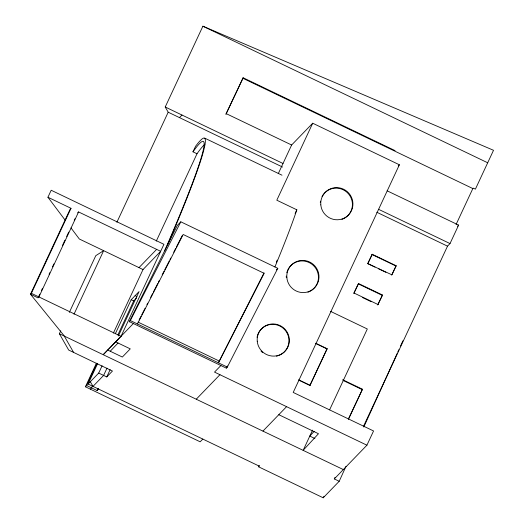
<?xml version="1.0" encoding="UTF-8"?>
<svg xmlns="http://www.w3.org/2000/svg" width="524" height="524" viewBox="0 0 524 524"><rect width="100%" height="100%" fill="white"/><g stroke="black" fill="none" stroke-linecap="round" stroke-linejoin="round"><path stroke-width="0.79" d="M264.017 272.893L218.429 362.818L264.168 273.325L183.171 234.483L137.439 323.976M345.951 466.406L339.211 481.274L334.299 478.916L334.974 477.43M363.807 427.021L397.166 353.451M397.84 351.964L398.849 349.731M400.533 346.017L402.891 340.816M65.1 220.087L47.933 197.247L51.195 190.251L163.927 244.315L121.031 336.316L103.398 354.512L133.358 323.55M73.596 352.41L64.02 335.629L30.484 294.246L31.375 293.322L71.015 208.316L47.933 197.247M38.39 297.128L39.765 294.174M41.488 290.479L42.523 288.259M49.073 274.216L49.76 272.735M52.518 266.821L53.9 263.867M62.513 245.383L64.93 240.208M66.653 236.514L68.723 232.08M74.238 220.25L74.925 218.77M113.387 333.087L143.019 269.552L160.672 251.304L78.574 211.938L38.933 296.944L38.042 297.868L30.484 294.246L70.124 209.233L71.015 208.316M339.211 481.274L323.216 497.8L258.601 466.812L259.256 466.137L88.078 384.046L98.702 373.068L106.758 376.933L112.457 371.044L68.683 350.052L59.382 333.749L60.751 330.801M69.338 312.389L95.787 255.666L103.641 250.668L74.008 314.204M282.521 167.038L168.197 112.208L165.224 106.994L202.899 26.2L493.516 150.29L475.399 189.144L473.257 188.123L472.838 188.555L456.07 224.501L456.489 224.069M116.885 222.255L168.197 112.208M164.615 250.858A241.263 14.495 -64.4 0 0 192.983 151.822L195.557 146.301A259.465 15.589 -64.4 0 1 167.542 244.99M202.827 439.073L200.168 441.817L85.419 386.791L96.409 363.217M85.419 386.791L86.637 385.533L96.947 363.433M88.078 384.046L97.693 363.42M156.29 241.099L197.011 153.761A241.263 14.495 -64.4 0 1 204.858 144.27M115.319 333.762L131.183 299.735L139.096 291.554L118.398 335.943M92.584 385.671L91.549 387.884L90.331 389.149M98.702 373.068L102.088 365.798M117.835 334.974L133.705 300.94L136.528 298.018M107.001 368.156L103.614 375.42L92.99 386.398L90.325 381.727M86.637 385.533L97.097 390.544L98.132 388.323M243.149 77.768L225.962 114.153L243.149 77.768L395.05 150.617M106.758 376.933L110.151 369.662M278.264 173.667L291.626 145.01L312.71 123.219L399.373 164.778L293.211 392.437L373.56 430.964L366.924 445.197L334.299 478.916M312.71 123.219L276.81 200.207L296.839 209.81A259.465 15.589 -64.4 0 1 274.904 266.945M295.117 213.51L296.839 209.81M258.601 466.812L259.295 465.332M299.165 380.293L309.933 385.461L327.133 348.735L315.644 343.227M309.933 385.461L327.133 348.735M357.931 284.584L353.831 293.375L358.56 283.55L382.494 295.032L377.765 304.85L382.494 295.032M367.743 263.598L372.217 254.271L396.151 265.747L391.913 274.831L367.743 263.598L374.994 267.076M367.979 263.356L372.217 254.271M312.566 430.145L303.16 450.312L318.474 433.728L278.801 414.707M391.677 275.08L396.151 265.747M329.603 409.853L367.311 328.993L330.579 311.38M348.48 418.866L362.47 389.227L342.65 379.723M348.467 419.259L362.47 389.227M323.216 497.8L323.911 496.32M363.459 426.412L447.516 246.162L450.018 243.568L458.631 225.097L387.144 190.815M129.186 321.9L177.282 225.458L180.813 221.809L277.799 268.321L227.324 367.088L226.316 368.13L129.33 321.612L130.332 320.57L180.813 221.809M226.316 368.13L227.403 365.949M139.148 319.909L141.002 316.273M141.749 314.819L145.096 308.269M146.956 304.634L147.696 303.18M150.67 297.357L152.53 293.715M153.277 292.261L157.737 283.53M158.484 282.076L159.224 280.622M162.198 274.799L164.058 271.163M164.805 269.709L169.265 260.978M170.012 259.518L170.752 258.063M173.726 252.247L175.586 248.605M176.333 247.151L182.28 235.512M314.171 431.344L309.795 436.079L314.911 438.529M77.683 212.862L78.574 211.938M179.477 117.618L181.979 115.031M138.984 267.62L156.637 249.372M118.031 343.01L110.243 351.25M97.097 390.544L98.532 389.057M276.286 269.886L277.799 268.321M398.26 165.925L399.373 164.778M220.899 365.529L214.526 372.112L366.924 445.197M196.356 399.091L219.942 374.712M358.56 283.55L358.272 283.851L382.199 295.333M457.511 226.257L458.631 225.097M262.989 431.042L286.576 406.663M59.382 333.749L343.331 469.576M202.899 26.2L487.693 162.774M242.73 78.2L472.838 188.555M226.381 113.721L291.626 145.01M165.224 106.994L283.012 163.481M378.518 209.286L450.018 243.568M376.756 212.227L447.516 246.162M204.838 138.198L281.991 175.193M192.983 151.822L197.011 153.761M371.981 254.513L395.915 265.989M378.623 268.819L385.874 272.297M354.119 293.073L378.053 304.549M362.529 297.547L371.234 301.719M315.5 343.377L326.989 348.886M143.019 269.552L79.327 239.01L70.989 227.914M343.056 380.417L362.143 389.568M135.14 295.641L136.934 296.505M298.588 379.802L310.077 385.31M131.183 299.735L133.705 300.94M138.028 322.096L219.019 360.938M130.332 320.57L227.324 367.088M31.375 293.322L121.031 336.316M115.64 341.864L130.253 348.866L122.341 357.047L107.728 350.039M277.196 260.114A241.682 14.521 -64.4 0 1 276.318 262.262M257.035 337.384A16.231 15.949 44.1 0 1 283.196 328.234A16.231 15.949 44.1 0 1 278.454 355.599M277.792 355.816A16.231 15.949 44.1 0 1 276.43 356.156M262.589 352.58A16.231 15.949 44.1 0 1 261.063 351.1M286.818 272.631A16.231 15.949 44.1 0 1 313.208 265.308A16.231 15.949 44.1 0 1 307.935 292.209M286.3 277.491A16.231 15.949 44.1 0 1 286.294 276.083M322.037 196.572A16.231 15.949 44.1 0 1 348.408 193.769A16.231 15.949 44.1 0 1 341.897 219.399M320.302 202.565A16.231 15.949 44.1 0 1 320.478 201.183M320.806 204.864A16.231 15.949 44.1 0 0 346.109 217.002A16.231 15.949 44.1 0 0 343.587 189.216A16.231 15.949 44.1 0 0 320.806 204.864M286.857 277.661A16.231 15.949 44.1 0 0 312.166 289.798A16.231 15.949 44.1 0 0 309.638 262.007A16.231 15.949 44.1 0 0 286.857 277.661M257.232 341.203A16.231 15.949 44.1 0 0 282.534 353.34A16.231 15.949 44.1 0 0 280.012 325.548A16.231 15.949 44.1 0 0 257.232 341.203"/></g></svg>
